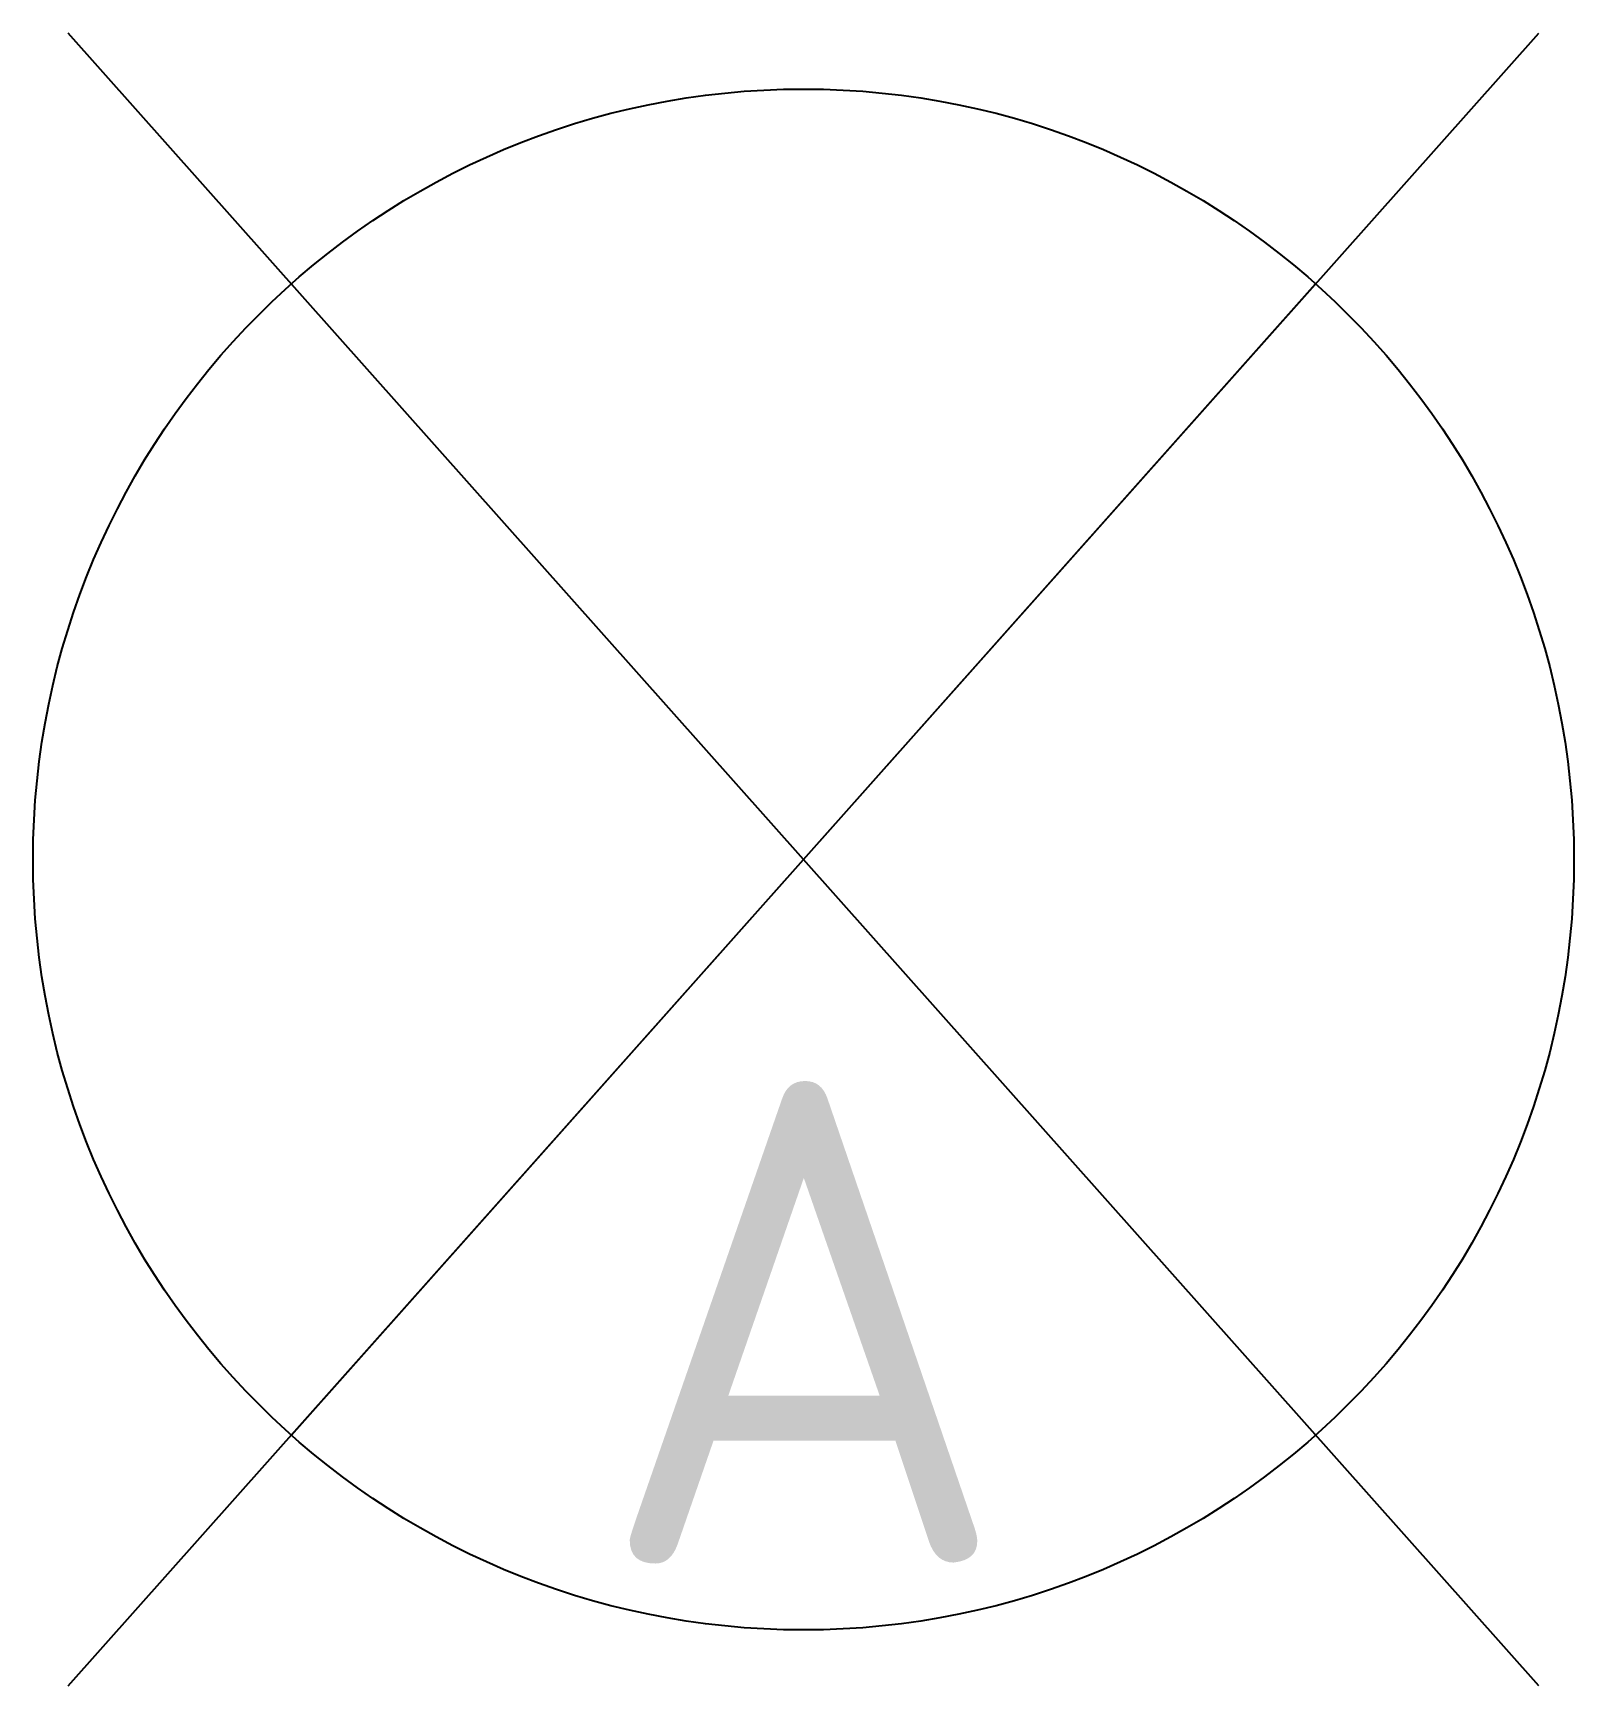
# Model space of a CAD drawing. Extents: x -4 to 4, y -4.29 to 4.29.
import ezdxf
from ezdxf.enums import TextEntityAlignment as Align

# ---------------------------------------------------------------- set-up
doc = ezdxf.new("R2010")
doc.units = 0
doc.header["$LTSCALE"] = 0.2
doc.styles.add('NLCS-ISO', font='NLCS-ISO.ttf')

msp = doc.modelspace()

# ---------------------------------------------------------------- linework, layer by layer
for p, q in [((-3.8169, -4.2905), (3.8169, 4.2905)), ((3.8169, -4.2905), (-3.8169, 4.2905)), ((-2.6586, -2.9886), (2.6586, 2.9886))]:
    msp.add_line(p, q)
msp.add_circle((0, 0), 4)

# ---------------------------------------------------------------- texts
at = {"style": 'NLCS-ISO'}
msp.add_text('A', height=2.5, dxfattribs=at).set_placement((0, -2.4), align=Align.MIDDLE_CENTER)

doc.saveas('drawing.dxf')
